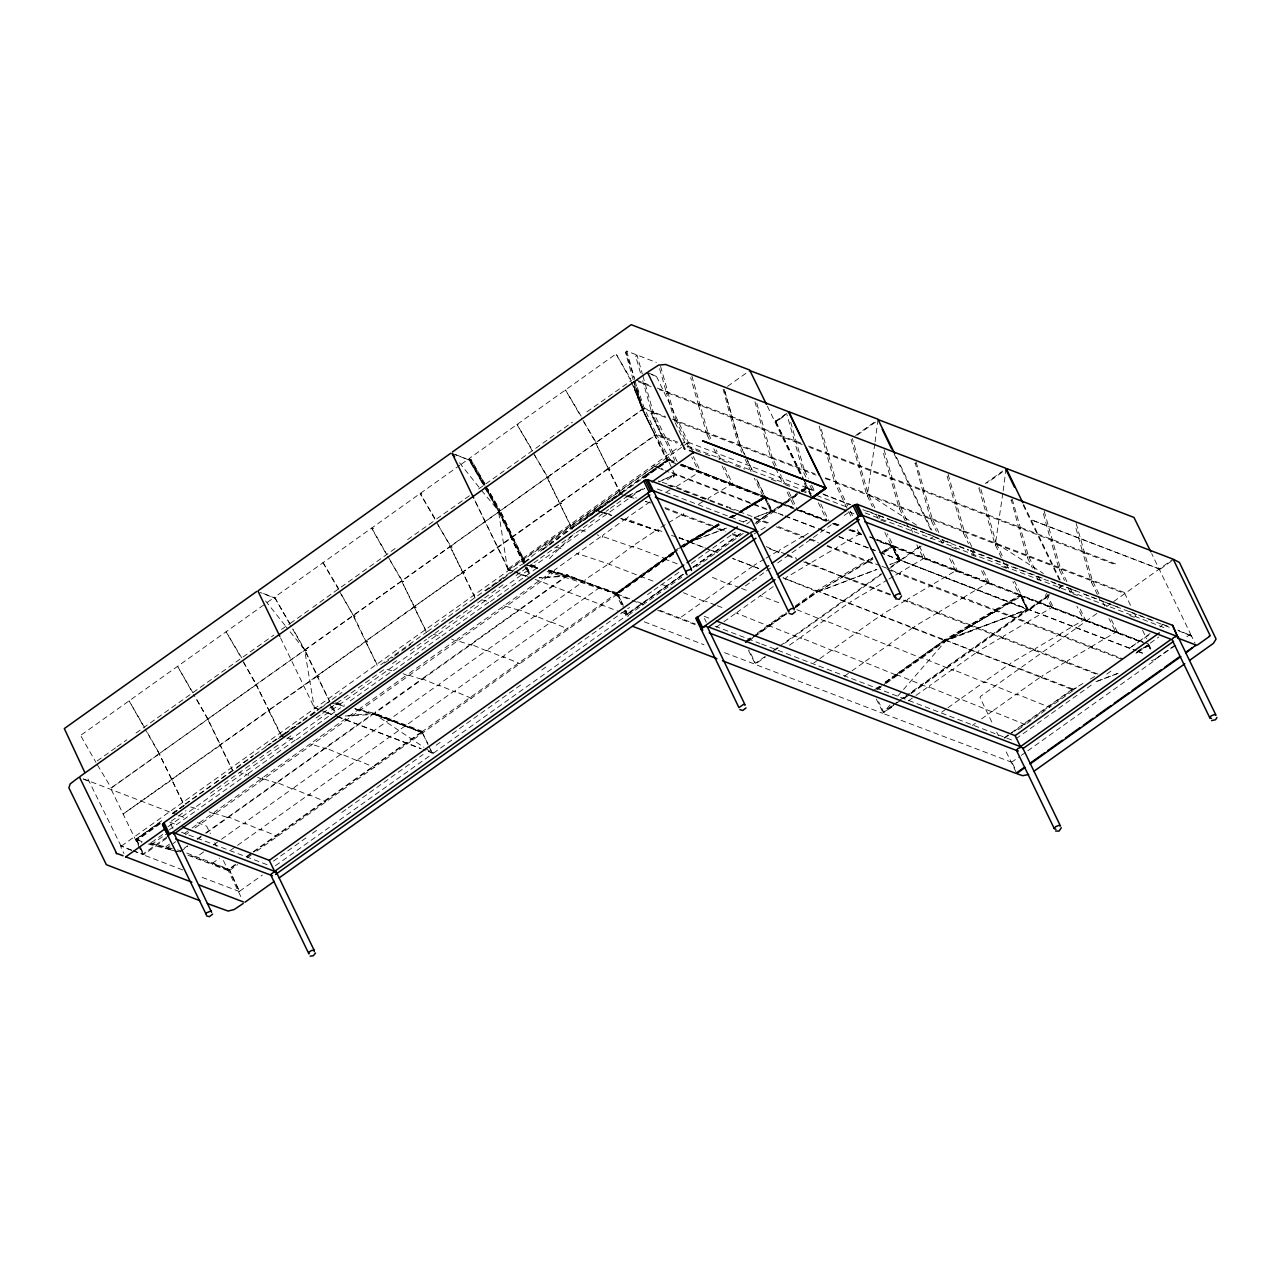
<?xml version="1.0" encoding="UTF-8"?>
<svg xmlns="http://www.w3.org/2000/svg" width="1281" height="1281" viewBox="0 0 1281 1281"><rect width="100%" height="100%" fill="white"/><g stroke="black" fill="none" stroke-linecap="round" stroke-linejoin="round"><path stroke-width="0.75" stroke-dasharray="5 3.75" d="M131.719 850.376C122.143 847.365 117.42 841.217 124.017 853.578M421.977 731.963L374.308 713.389L354.629 708.185M275.463 865.7L431.857 754.301L432.209 752.908L428.799 746.022L432.049 752.764L428.334 751.339M621.285 604.6L615.809 593.439L567.883 575.633M615.953 593.567L615.953 595.201L255.143 852.233M673.438 553.472L617.57 593.263L617.378 594.784L616.769 593.535L617.362 594.8L630.316 599.764M626.057 615.857L624.552 611.357M628.042 615.665L627.914 616.705M771.354 511.727L771.482 510.591M889.51 568.604L899.63 561.014L891.656 545.53M1027.474 610.589C1028.163 610.092 1028.195 612.222 1027.586 609.452L1020.477 594.896L944.657 639.86L885.523 681.972M1155.51 659.715L1155.638 658.578M1178.68 630.876L1191.33 635.808L1177.767 630.076M633.166 379.704L625.576 352.691L626.729 351.074L656.336 362.427M640.436 372.851L635.824 356.614L636.977 355.013L642.341 373.908M665.608 417.446L651.549 412.034L643.879 384.556L645.032 383.371L650.316 385.389M674.639 420.905L666.744 393.747L667.897 392.146L659.283 389.744M744.261 453.938L739.97 445.067L738.272 445.324L706.439 433.09L698.753 406.029L699.906 404.428L698.225 404.684L666.376 392.45L658.69 365.389M938.861 532.528L932.232 518.789L930.534 519.061L898.702 506.828L891.016 479.767L892.168 478.149L890.471 478.421L858.638 466.188L850.952 438.71M906.852 520.246L900.223 506.507L898.525 506.78L866.677 494.546L859.007 467.485L860.159 465.868L858.462 466.14L809.704 447.437M891.016 479.767L891.256 478.934M914.986 463.69L915.226 462.857L922.656 490.751L954.505 502.985L956.202 502.728L955.034 504.33L962.72 531.391L994.568 543.624L996.25 543.352L1043.423 573.504M971.719 546.523L964.241 531.071L962.543 531.343L930.711 519.109L923.025 492.048L924.177 490.447L922.496 490.703L890.647 478.47L882.961 451.408M1034.904 569.372L1028.275 555.65L1026.577 555.906L994.729 543.672L987.059 516.611L988.211 515.01L986.514 515.266L954.665 503.033L946.995 475.555M955.034 504.33L955.274 503.497M1066.913 581.654L1060.284 567.931L1058.586 568.188L1026.738 555.954L1019.068 528.893L1020.22 527.292L1018.523 527.548L986.69 515.314L979.004 488.253L980.157 486.652M987.059 516.611L987.299 515.779M1011.013 500.535L1011.253 499.702L1018.699 527.596L1082.557 552.111L1084.238 551.855L1083.085 553.456L1090.772 580.517L1122.62 592.751L1124.302 592.495L1130.947 606.217M1019.068 528.893L1019.308 528.06M1098.938 593.936L1092.293 580.213L1090.595 580.469L1058.763 568.236L1051.077 541.174L1052.229 539.573L1050.548 539.829L1043.038 512.4M1051.077 541.174L1051.317 540.342M683.077 547.355L689.498 542.792L690.139 540.63L713.853 526.555L724.998 530.782M708.121 500.086L708.681 497.989L732.316 483.786L765.446 497.749L740.194 512.48M795.069 607.931L817.55 591.918L818.175 589.756L841.889 575.697L873.61 587.803L874.779 589.228L875.435 587.066L887.285 580.037M868.662 559.829L868.102 561.927L867.765 560.454L872.665 557.539M906.9 601.446L907.444 599.348L931.271 585.273L962.864 597.41L964.049 598.835M938.909 613.727L939.453 611.629L963.28 597.554L994.873 609.692L996.058 611.117M964.145 598.771L964.689 596.674L988.324 582.679L989.284 583.864M886.308 683.285L945.682 640.98L970.918 626.025L971.462 623.927M1002.927 638.306L1003.487 636.209L1027.314 622.118L1058.907 634.255L1060.092 635.68M1028.179 623.335L1028.723 621.237L1052.342 607.242L1053.318 608.427M1034.952 650.588L1035.496 648.49L1059.323 634.399L1090.916 646.537L1092.101 647.962M1060.188 635.616L1060.732 633.519L1084.463 619.492M1066.961 662.869L1067.505 660.772L1091.332 646.681L1122.604 658.69M1092.197 647.898L1092.741 645.8L1116.488 631.789M625.576 352.691L625.817 351.859L634.047 377.543M136.811 841.041L137.003 840.176M764.773 496.708L682.277 464.603M635.824 356.614L636.065 355.798M643.879 384.973L644.119 384.14M666.744 393.747L666.985 392.915M698.753 406.029L698.994 405.196M754.957 401.754L762.595 429.343L794.444 441.577L796.125 441.305L794.973 442.922L802.659 469.983L815.901 475.075M859.007 467.485L859.247 466.652M923.025 492.048L923.265 491.215M979.004 488.253L979.244 487.421M1083.085 553.456L1083.326 552.623M159.693 823.251L136.779 839.856L142.928 840.977M296.439 739.778L322.78 720.466M393.427 670.684L440.84 636.353M490.399 601.606L537.972 567.243M874.843 443.706L867.237 495.539L872.409 506.78M875.099 441.753L877.901 420.376M1001.294 557.635L995.289 544.665L1002.895 492.833M1003.151 490.879L1005.953 469.503L986.834 483.129M669.146 459.991L673.534 461.897M810.889 495.875L806.694 487.709L688.938 442.521C688.954 443.674 683.766 439.447 680.275 446.044M719.842 524.778L689.498 542.792L688.554 540.998L679.074 537.924M805.845 487.084L806.069 488.013L805.669 487.036M802.563 490.015L805.861 486.908L801.025 490.527M884.386 552.271L893.658 546.683L1021.614 595.329M944.369 639.683L945.602 641.044L1021.117 595.697L1143.02 642.357M642.678 408.111L633.839 381.754L642.678 408.479L665.399 416.453M228.29 870.728L212.79 864.771L212.934 862.898L219.643 858.078M615.953 595.201L617.17 592.495L682.805 545.706M484.634 484.57L469.342 459.174L484.17 485.211L484.891 483.722L471.136 459.543L468.494 459.046L483.578 485.483M481.48 490.399L499.206 511.631L499.926 510.142L488.141 489.422M668.97 459.975L642.165 479.19M718.385 524.906L689.498 542.792M776.174 420.809L775.79 421.929L788.327 412.05M1160.186 569.18L1173.172 559.925M676.224 486.636L700.307 471.504M804.116 536.034L809.688 532.272M136.635 840.848L136.891 839.503M523.929 563.64L511.055 537.652L512.656 536.243L501.271 512.688L498.565 511.888L507.82 570.926L508.109 569.34L474.594 499.878M421.977 731.755L428.126 744.469M616.769 593.744L682.821 546.314M764.357 498.405L764.725 497.06L740.226 511.503M1148.625 644.503L1148.641 645.704L1137.24 652.461M642.886 375.797L653.086 411.729L652.141 413.587L663.942 438.054L676.928 443.114M677.841 442.201L665.528 437.478L664.535 438.903L674.735 460.359M691.868 376.07L707.961 432.786L707.016 434.643L709.674 440.168M867.397 495.187L867.269 496.099M884.114 449.807L900.223 506.507L899.278 508.381L905.267 520.791M916.139 462.089L932.232 518.789L931.287 520.662L936.443 531.343M948.148 474.37L964.241 531.071L963.312 532.944L968.452 543.624M995.449 544.313L995.321 545.226M1012.166 498.933L1028.275 555.65L1027.33 557.507L1032.47 568.188M1044.191 511.215L1060.284 567.931L1059.339 569.789L1064.495 580.469M1076.2 523.497L1092.293 580.213L1091.348 582.07L1097.337 594.48M879.823 541.895L892.681 546.058L882.865 551.871M805.765 487.725L804.404 482.841M862.866 509.71L934.361 536.355M652.269 412.69L652.141 413.587M664.727 438.438L664.583 439.335M707.144 433.731L707.016 434.643M899.406 507.468L899.278 508.381M931.431 519.75L931.287 520.662M963.44 532.031L963.312 532.944M1027.458 556.595L1027.33 557.507M1059.467 568.876L1059.339 569.789M1091.492 581.174L1091.348 582.07M248.13 773.708L248.146 775.678M441.961 635.792L489.47 601.782L481.72 599.764M910.983 692.909L1027.138 610.156L1020.797 595.777M1190.225 635.408L1190.465 633.823L1151.699 553.632M723.141 389.168L730.586 417.062L762.435 429.295L764.116 429.023L762.964 430.64L770.65 457.701L802.482 469.935L804.18 469.663L808.327 478.245M819.183 426.013L826.613 453.906L828.15 453.586L826.982 455.203L834.668 482.264L866.516 494.498L868.198 494.226L917.052 525.45M596.482 509.454L619.86 493.361L625.48 494.882M620.965 492.897L643.943 476.004L647.642 477.221M892.393 546.298L899.39 560.181M644.199 408.159L643.27 410.032L655.119 435.3L663.878 438.022L665.528 437.478L656.625 434.627L644.199 408.159L636.465 384.78M675.135 421.449L675.952 420.488L659.843 363.788M687.593 447.197L688.393 446.236L675.952 420.488L674.254 420.76M719.602 459.479L720.402 458.534L716.255 449.951M724.87 391.233L740.162 445.099L739.217 446.957L741.859 452.497M617.378 594.784L567.387 575.81L374.789 713.197L374.773 714.318L423.867 747.271M235.224 864.547L227.858 869.799L187.65 854.363M422.65 731.419L374.821 713.213L374.805 714.318L422.282 732.54L423.707 732.14M890.023 704.998L883.554 712.444L894.843 704.406M897.789 696.063L945.73 640.948L946.227 638.883M136.346 838.943L164.112 819.087M427.294 631.677L474.53 597.955M549.373 558.58L574.272 533.44M548.044 543.608L571.102 527.308L572.191 528.348L596.273 511.183M572.351 526.475L595.345 510.03L596.129 510.751M641.541 575.137L641.173 577.219L640.5 576.338L616.721 593.279M665.784 557.875L665.415 559.941M769.593 624.279L769.208 626.345L735.822 612.814M1190.593 635.824L1191.33 635.808M677.137 461.496L653.086 411.729L644.215 408.159L643.174 410.144L655.039 435.028M732.108 416.741L730.955 418.359L738.625 445.42L770.473 457.653L772.171 457.381L776.318 465.964M796.19 606.762L817.662 591.822L873.002 559.028M995.209 544.233L996.25 543.352L980.445 487.677M1148.032 644.759L1150.53 649.611M645.224 475.299L668.186 459.239L674.158 461.608M683.702 513.489L683.141 515.586L714.91 527.372L718.273 525.386M996.714 608.955L996.154 611.053L970.918 626.025M524.521 562.055L546.795 544.457L547.884 545.482M540.47 551.31L546.395 546.651M664.999 558.516L641.157 576.61L608.107 563.784L577.395 553.52L554.449 570.045L554.081 572.111L584.777 581.686L585.161 579.62L608.395 564.008L609.484 565.033L609.868 562.967L632.51 546.17L664.999 558.516L674.799 551.983M816.878 590.765L817.678 591.822L876.893 569.421L817.55 591.918L816.333 590.557M542.023 549.773L595.985 510.142L667.993 459.943L674.879 474.53L665.207 481.416M572.415 527.932L668.522 460.199L674.014 462.329M590.061 515.122L596.53 510.398L602.038 512.352M1048.194 596.177L1029.043 610.172L1028.371 609.26M1059.355 588.011L1062.541 585.673L1169.345 627.29M795.101 607.146L817.886 591.069L945.682 640.98L1020.797 596.498L1027.106 609.532L906.083 695.743M945.938 640.212L876.861 689.258M508.493 568.54L678.658 447.197M227.858 869.799L229.075 869.415L239.147 890.775L229.427 869.831L228.867 870.936L228.418 869.495L212.71 863.474M1073.174 689.13L783.059 577.795L817.55 591.918L872.089 558.82M1049.379 595.041L1028.483 609.948L1049.459 594.944M81.456 734.798L265.759 603.511M267.345 602.374L273.702 597.859M289.874 624.135L274.566 597.234L459.735 465.339M461.32 464.202L467.677 459.671M115.53 747.864L96.267 761.587M117.131 746.727L126.755 739.874M136.042 733.052L273.846 635.088M281.516 629.419L289.89 623.655L274.566 597.234M290.243 623.415L311.107 608.555M312.708 607.402L397.911 546.507M407.598 539.605L435.364 520.022L420.552 494.002M436.693 518.885L469.422 495.763M478.726 488.942L572.431 422.138M635.168 381.274L642.582 409.472L596.193 442.537L581.446 418.022M727.56 386.382L749.753 370.561M121.407 846.052L688.457 442.425M172.23 813.307L184.064 805.429M185.04 804.18L212.614 784.532M214.231 783.38L232.197 770.65M236.777 767.319L241.645 763.86M243.262 762.707L252.998 755.774M265.968 746.535L270.835 743.06M272.453 741.907L280.571 736.127L285.983 737.488M282.028 735.086L329.057 701.588M332.147 699.394L341.867 692.461M380.633 664.839L426.173 632.478M477.621 595.761L518.165 566.875M519.782 565.722L523.513 563.608M525.082 562.231L529.918 558.788M542.856 549.565L547.708 546.106M549.325 544.969L559.012 538.052M583.271 520.775L588.123 517.332M589.724 516.179L625.288 490.847M644.631 477.06L667.209 460.984L642.309 409.488L632.013 382.25M159.805 822.498L135.562 839.76L160.525 822.514M172.455 813.787L184.064 805.221L159.164 753.724L145.057 728.953M185.681 804.068L213.158 784.484M214.776 783.348L242.509 763.892M243.87 762.611L253.558 755.71M255.175 754.557L260.027 751.098M261.644 749.945L271.348 743.044M272.965 741.891L283.229 734.878M284.862 733.709L289.746 730.234M291.219 729.097L301.147 722.116M302.78 720.947L319.081 709.338M320.698 708.185L329.537 701.588L304.638 650.091L290.547 625.32M173.303 813.419L184.48 805.445L171.606 779.472L220.524 745.158L208.243 719.746L193.559 694.398M278.281 738.641L281.468 736.367L268.594 710.379L317.512 676.064L305.23 650.668L286.336 627.05M285.247 733.677L290.034 730.266M291.636 729.129L298.025 724.566M485.595 590.941L501.576 579.572M503.177 578.42L512.752 571.598M645.336 477.092L667.625 461.224L654.751 435.236L123.12 814.011L172.038 779.697L159.164 753.724L207.938 719.169L195.096 696.608M281.852 736.239L286.752 732.748M311.171 715.342L316.071 711.868M384.668 662.998L393.059 657.201M394.452 656.032L410.737 644.423M488.91 588.732L505.21 577.139M160.541 823.619L136.298 840.896L141.855 842.338M172.855 828.487L169.797 822.178L186.049 810.601M210.436 793.227L215.32 789.753M216.937 788.6L280.331 743.428M286.832 738.801L291.716 735.326M316.103 717.952L320.971 714.478M322.604 713.325L385.997 668.17M392.498 663.542L397.382 660.067M410.384 650.796L415.252 647.321M416.885 646.168L426.637 639.219M428.254 638.066L433.138 634.591M434.755 633.422L503.033 584.793M516.035 575.521L520.919 572.047M522.536 570.894L532.304 563.944M533.921 562.791L538.805 559.317M540.422 558.164L597.314 517.636M598.948 516.467L608.699 509.518M610.316 508.365L615.2 504.89M616.818 503.737L626.585 496.788M167.955 826.773L643.879 487.741M162.703 834.491L151.35 842.578L151.158 844.771M169.188 829.88L198.507 809.064M201.469 806.886L247.009 774.509L239.259 772.491M248.338 773.5L295.367 739.986M324.397 719.314L329.265 715.839M330.882 714.686L340.618 707.753M350.193 700.931L392.482 670.876L384.732 668.858M151.11 844.755L165.713 834.411M133.224 850.712L142.591 854.315L167.042 836.893M166.578 838.318L143.776 854.555L133.576 851.096M169.46 844.147L166.002 846.677L166.018 848.63L173.415 850.568M184.048 833.739L190.533 829.127M192.166 827.974L213.238 812.955L229.315 817.967L229.651 815.869L276.68 782.371L293.765 789.528L294.15 787.463L341.178 753.965L358.264 761.138L358.648 759.057L405.677 725.558L422.842 732.764M165.97 848.63L175.657 841.713M185.361 834.812L188.643 832.522M195.064 827.894L553.968 572.287M786.854 413.475L776.11 420.776M804.452 481.368L775.806 422.122L785.781 414.852M184.4 848.102L187.634 845.796M197.37 838.863L203.855 834.235M205.472 833.082L228.29 816.862L245.279 824.083L245.648 822.002L292.805 788.472L309.778 795.677L310.146 793.612L357.175 760.097L374.356 767.303M180.333 851.561L187.779 846.325M197.514 839.359L200.813 837.053M206.417 832.986L374.308 713.389L345.053 715.759M203.647 851.929L196.938 856.749L196.778 858.622M213.383 844.996L219.868 840.384M221.485 839.231L244.303 823.01L261.276 830.216L261.66 828.15L308.801 794.604L325.854 801.842M230.996 849.992L235.864 846.517M237.497 845.364L260.315 829.143L277.369 836.397M672.509 552.415L616.802 592.559M674.11 551.278L678.898 547.868M680.499 546.731L688.682 540.918M246.641 856.413L251.524 852.938M253.158 851.769L421.833 731.627L427.982 744.341M683.686 545.114L718.225 524.217M235.816 864.755L229.299 869.399L229.363 870.536M247.217 856.637L252.101 853.146M253.734 851.993L421.529 732.46L373.54 714.045L422.073 732.284M684.406 545.178L718.129 524.618M726.631 528.092L689.402 542.103L683.013 546.651L714.814 527.42L713.309 525.867L682.277 514.37L658.594 528.733L658.034 530.83L625.736 518.677L602.919 535.138L602.55 537.203L597.138 534.769M673.662 553.456L616.785 593.968L567.627 575.089L520.598 608.603L520.278 610.685L504.202 605.689L457.173 639.187L456.981 641.365L451.601 639.107M683.237 546.635L689.738 541.991L708.361 549.197M229.747 870.327L237.674 864.659M247.201 857.886L253.558 853.354M673.438 554.225L617.666 593.952L622.55 604.072M855.612 435.508L876.22 420.825M857.181 435.14L876.316 421.513M273.461 861.104L305.999 837.934M312.5 833.307L317.368 829.832M341.771 812.458L346.655 808.984M348.272 807.815L423.082 754.525M436.084 745.254L440.968 741.779M452.353 733.677L522.28 683.862M541.799 669.963L546.667 666.488M556.434 659.539L629.611 607.402M647.497 594.656L652.381 591.182M653.999 590.029L658.882 586.554M660.516 585.385L681.652 570.333M691.404 563.384L735.31 532.095M746.695 523.993L749.961 521.671M627.306 614.288L683.91 573.952L627.354 614.384L617.042 610.781M693.597 567.067L740.386 533.729M756.527 522.232L771.05 511.888L756.35 522.296M799.424 491.664L771.899 511.103L756.286 478.806M693.694 567.147L742.099 532.656M755.005 523.465L771.146 511.968M796.174 494.562L771.963 511.663L665.239 470.719M239.611 891.24L262.429 874.987M433.41 753.164L625.833 616.113M772.283 511.007L772.955 511.904L800.337 492.432M801.938 491.296L806.774 487.853L805.941 487.565M628.266 615.312L681.78 577.187M696.384 566.794L743.412 533.296M756.382 524.057L800.161 492.865M801.794 491.712L807.222 488.029L815.324 491.023M745.366 585.945L764.805 572.095M766.422 570.942L771.29 567.483M777.775 562.871L831.225 524.778M844.195 515.538L849.047 512.08M716.271 627.178L722.372 622.822M723.893 621.733L736.111 613.039L737.199 614.063L737.584 611.998L760.482 595.713L780.978 603.559M773.212 586.602L761.827 594.72L761.442 596.786L760.065 595.537M746.295 640.804L751.082 637.394M757.439 632.926L786.198 612.382M795.469 605.849L816.734 590.733M745.622 642.389L752.011 637.842M753.612 636.705L785.525 613.967M745.574 642.646L786.95 613.007M795.053 607.402L817.678 591.214M748.841 640.852L753.548 637.506M755.117 636.385L786.998 613.679M985.249 483.497L1002.687 471.072M765.173 656.416L755.502 663.318L748.969 649.835M773.244 650.668L778.079 647.225M779.697 646.072L881.344 573.664M891.032 566.762L899.102 561.014L892.537 547.451L893.978 547.051L900.527 560.63L887.285 533.713M900.127 560.277L919.422 546.523M930.679 538.5L933.897 536.211M724.534 652.637L755.021 664.215L765.269 657.105M774.957 650.204L778.191 647.914M784.645 643.318L881.44 574.352M921.215 546.01L900.207 560.838M789.448 645.208L800.257 637.554L833.242 650.908L833.611 648.843L856.509 632.558L889.494 645.912L889.879 643.847L912.905 627.61M813.835 662.934L818.415 659.667M819.936 658.578L832.266 649.835L865.251 663.19L865.62 661.124L888.534 644.839L921.519 658.194L921.888 656.128L944.93 639.892M844.323 676.304L850.424 671.949M851.945 670.86L864.275 662.117L897.26 675.471L897.645 673.406L920.543 657.137L953.528 670.491L953.897 668.41L976.939 652.173M872.745 691.083L879.134 686.536M876.332 688.586L879.39 686.408M885.123 682.357L896.22 674.447M876.524 689.018L879.727 686.728M886.116 682.181L945.314 640.004L1020.733 595.185M876.909 689.979L884.739 684.406M891.576 706.087L883.506 711.836L878.606 701.716M893.177 704.934L898.029 701.492M899.63 700.339L904.482 696.88M896.46 703.253L901.296 699.794M902.913 698.657L909.366 694.062M1049.155 594.448L1028.179 609.404L1014.504 581.126M1058.763 587.627L1061.949 585.337M748.52 650.54L755.534 664.535L882.449 713.213L893.321 706.231M904.626 698.193L909.462 694.734M911.079 693.597L1027.25 610.829M908.341 700.867L914.442 696.512M915.979 695.423L928.309 686.68L961.294 700.034L961.663 697.969L984.561 681.7L1017.546 695.055L1017.931 692.973L1040.957 676.736M941.887 712.06L946.467 708.793M947.988 707.704L960.318 698.962L993.303 712.316L993.672 710.25L1016.57 693.982L1049.555 707.336L1073.654 690.171L945.73 640.34L1027.106 609.532L945.73 640.948L944.721 639.908M1096.84 613.519L980.397 696.48L980.061 697.665L992.359 723.141M1106.544 606.618L1172.852 559.365M972.359 725.43L975.417 723.253M981.534 718.897L992.327 711.243L1025.312 724.598L1015.913 731.307M1150.066 633.551L1129.282 648.346L1150.562 633.871M1003.984 737.936L1072.838 688.89M1160.218 627.001L1162.86 624.439M1004.576 738.144L1012.566 732.444M1014.168 731.307L1073.366 689.146L1083.566 683.093M1026.93 723.445L1047.938 708.489M1015.961 738.785L1093.846 683.301M1106.816 674.062L1111.684 670.587M1136.023 653.262L1158.729 637.073M1156.231 658.53L1175.606 644.727M1186.798 636.753L1190.001 634.463L1186.911 637.442M1011.301 762.451L1019.756 756.511M1021.373 755.358L1026.209 751.915M1027.826 750.762L1155.302 659.971M1175.718 645.416L1156.423 658.386M682.917 574.288L627.434 613.583L625.736 610.156M692.717 567.355L741.667 532.688M586.858 411.89L631.613 380.425M549.501 544.345L572.191 528.348M612.75 499.702L596.402 511.087L602.887 506.7M614.384 498.549L620.917 494.002M650.011 501.816L627.194 517.716L626.633 519.814L625 518.405M746.919 641.028L751.835 637.602M753.484 636.449L786.342 613.615M668.314 460.952L669.883 460.471M698.769 504.106L703.797 500.983M666.76 491.824L670.139 489.806M1021.309 596.145L1020.589 596.578L1022.03 596.177L1141.467 642.005M718.753 523.657L715.134 525.851L714.814 527.756L725.494 531.855M728.921 517.636L732.316 515.619M730.026 517.556L733.421 515.538M740.514 511.792L765.157 497.428L793.596 508.301M718.705 524.826L689.466 542.055M735.646 514.802L764.325 497.669M731.579 517.828L738.833 513.537M765.205 497.893L740.066 512.8L740.61 510.703L764.341 496.676L793.772 507.965M754.157 533.921L759.233 530.91M760.93 529.918L767.703 525.899M764.325 559.157L754.157 565.193L753.612 567.291L752.299 565.994M766.006 558.164L777.871 551.118L785.349 553.936M882.161 551.823L892.393 545.802M868.15 560.598L873.05 557.683M882.305 552.768L893.241 546.571M888.982 579.044L894.074 576.034M895.755 575.025L899.262 572.991L930.855 585.129L932.04 586.554L932.68 584.392L956.299 570.397L957.275 571.582M1090.371 679.058L1097.177 675.023M1137.976 650.828L1144.782 646.793M1073.382 689.658L1076.793 687.641M1136.343 652.333L1148.256 645.272M731.707 517.476L735.054 515.506M239.547 891.56L199.388 876.348M730.17 517.252L733.581 515.266M740.402 511.279L764.277 496.932L771.034 511.295L754.349 517.604L771.034 511.295L764.741 498.261L765.926 497.925M679.154 537.556L689.194 541.703L718.257 524.73M740.45 511.776L764.357 497.829L681.332 465.179M422.89 731.435L422.122 731.659L615.504 594.048L568.011 575.681M884.867 532.528L891.528 546.314L893.562 546.202M626.649 497.012L644.503 488.685M658.802 482.024L674.991 474.434L658.834 481.752M595.985 510.142L603.175 506.892M628.314 495.539L644.471 488.237M655.36 435.316L656.625 434.627L670.347 460.423L669.082 461.128M581.158 416.117L565.481 389.952L580.789 416.373M532.304 450.912L516.98 424.491L532.656 450.672M420.905 493.745L421.833 493.922L420.04 493.601L435.716 519.766M338.728 588.86L323.052 562.695L324.846 563.016L323.917 562.823M241.757 657.954L226.08 631.789L241.388 658.21M687.16 446.733L688.393 446.236L811.289 493.361M720.402 458.534L718.753 459.078M783.396 483.626L784.613 483.129L780.465 474.546M764.869 496.564L762.627 496.964L731.339 484.955L722.116 465.916M893.097 545.722L891.448 546.282L1145.118 643.686M983.328 570.557L989.14 582.567L986.898 582.983M743.284 521.799L746.983 520.39L743.236 521.815M679.202 537.844L689.578 542.135L726.551 528.14M899.102 561.014L889.847 564.521L899.102 561.014L892.088 546.523M1095.976 681.684L1118.185 673.278M1097.737 681.044L1118.121 673.326M1151.491 660.676L1155.19 659.283M420.953 732.236L421.929 732.172M1189.873 635.168L1191.346 635.6L1195.045 643.27M876.284 699.042L883.586 713.661L1011.702 762.259M373.54 714.045L374.853 714.35L345.23 715.999M945.314 640.004L1027.138 610.156M688.57 541.639L720.29 553.712M664.327 558.916L679.378 564.585M640.084 576.194L655.135 581.862M752.844 566.202L729.818 582.439L729.433 584.504L709.546 576.162M768.12 625.32L801.233 638.627L801.602 636.561L824.5 620.276L857.485 633.631L857.854 631.565L880.896 615.328M896.172 674.447L929.285 687.753L929.654 685.687L952.552 669.419L985.537 682.773L985.906 680.691L1008.948 664.455M644.215 408.159L642.886 408.575M764.421 497.204L765.51 497.076M731.915 416.709L730.234 416.965L698.385 404.732L690.699 377.671M552.816 571.118L505.659 604.632L505.467 606.826L503.641 605.481M359.929 710.443L358.728 709.322L311.683 742.82L311.491 744.998M675.215 486.78L658.418 480.919M677.169 487.453L738.593 510.975M803.219 536.147L779.392 550.222L778.848 552.319L768.072 548.284M860.384 533.52L836.653 547.547L836.093 549.645L827.142 545.322M616.593 592.639L549.037 571.054M995.193 609.852L1026.898 621.974L1028.083 623.399M912.36 627.402L913.673 628.699L914.218 626.601L938.044 612.51L1001.326 636.801L1002.831 638.354M314.101 707.384L315.59 707.881L314.518 707.849M621.205 494.242L595.553 442.794L608.427 468.782L559.509 503.097L572.383 529.069M281.804 736.063L256.152 684.63L242.045 659.859M433.586 753.052L423.098 749.577M568.38 575.745L539.125 577.779L568.828 576.162L548.364 570.83M508.429 569.645L513.201 571.102M88.341 781.042L79.774 777.743M267.105 864.691L181.438 832.218M372.419 528.284L373.347 528.461L371.554 528.156L386.59 554.577M508.877 569.821L474.434 499.686M692.957 451.873L656.496 376.47L647.738 372.531M121.119 846.245L86.532 776.062M511.007 537.636L513.713 538.436L525.098 561.991M599.892 587.371L552.607 620.885L552.239 622.95L535.266 615.745L488.109 649.291L487.741 651.356L470.768 644.151L423.611 677.681L423.29 679.779L407.214 674.767L360.185 708.281L359.993 710.459M858.846 533.841L861.088 533.44L852.201 530.03M954.889 570.702L957.131 570.285L950.486 556.562M1018.907 595.265L1021.149 594.864L1019.5 595.409L1012.919 581.654M530.222 565.225L537.956 567.387M548.588 570.013L553.904 572.271M529.966 565.225L537.636 567.227M549.117 570.221L568.284 575.201M526.219 564.761L537.796 567.787M549.229 570.75L568.46 575.777M530.062 566.042L537.251 567.931M433.234 634.319L440.296 636.161M403.115 673.646L408.431 675.904L408.671 673.726L455.7 640.228L471.792 645.24L472.113 643.142L519.141 609.644L536.227 616.818L536.611 614.736L583.64 581.238L584.728 582.263M335.542 702.789L344.573 705.142M335.99 703.397L343.308 705.239M336.07 703.942L343.74 705.943M355.237 708.937L374.773 714.318L355.686 709.354M332.484 703.301L344.189 706.359M287.761 737.952L294.806 739.794M257.641 777.279L262.957 779.537L263.197 777.359L310.226 743.861L326.303 748.873L326.623 746.775L373.668 713.277L390.753 720.45L391.137 718.369L438.166 684.871L455.251 692.044L455.636 689.963L502.664 656.464L519.83 663.67M190.773 807.03L198.507 809.192M209.139 811.834L214.455 814.076M150.566 842.978L175.513 849.479M177.338 849.943L181.262 850.968M142.031 841.585L136.314 839.567L138.476 844.803M149.685 843.571L170.757 849.063M148.308 844.035L177.05 851.529M175.273 851.048L180.685 851.961M529.758 565.626L537.235 567.627M548.46 570.621L554.081 572.111M627.322 495.395L636.513 497.941M511.776 537.572L499.51 512.208L512.336 537.059M524.217 563.32L511.952 537.956L524.778 562.807M622.71 495.09L634.031 498.261M649.115 502.488L645.336 501.431L650.892 503.065M626.393 496.195L633.935 498.309M595.457 509.998L602.855 512.096M604.696 512.624L612.078 514.722M580.469 529.95L587.883 532.095M567.003 574.817L568.764 576.146M373.027 712.989L374.805 714.318L375.125 712.236L422.154 678.738L439.255 685.895L439.623 683.83L486.652 650.332L503.753 657.505L504.122 655.424L551.15 621.925L568.332 629.131M556.21 547.179L563.64 549.373M530.366 565.049L537.828 567.451M526.571 564.953L537.78 568.556M547.115 571.55L616.209 593.76L617.65 593.359L617.218 592.43M576.642 553.232L578.355 554.593L578.74 552.511L601.574 536.131L633.487 547.243L633.855 545.178L657.025 529.742L662.741 531.695M600.293 511.631L611.565 515.378L603.911 512.976M620.965 518.501L662.293 532.223M620.821 518.581L662.165 532.32M671.564 535.426L677.201 537.299M672.509 486.7L666.985 484.81L672.413 486.764M675.728 463.626L668.842 461.112L655.824 435.588L655.696 436.485M676.192 487.965L690.379 493.361L683.189 490.719M692.156 494.034L706.343 499.414M700.931 497.46L708.025 500.15L707.16 498.982M508.109 569.34L511.936 570.99M651.276 374.388L656.496 376.47M657.345 388.095L801.474 443.354M808.583 446.092L1116.263 564.136L1114.566 564.393L1082.717 552.159L1075.047 525.098M636.417 380.057L645.032 383.371L643.51 383.676L642.486 380.073M638.354 381.722L652.365 387.102M802.258 444.571L794.604 441.625L786.934 414.564M672.429 419.143L814.844 473.762M825.524 477.861L1124.302 592.495M676.496 421.625L706.263 433.042L707.961 432.786L712.108 441.369M825.204 478.646L836.189 481.944L847.814 505.979M822.802 493.89L850.824 504.634M867.637 511.087L876.973 514.674M878.846 515.394L890.055 519.686M891.928 520.406L910.599 527.58M912.472 528.3L923.681 532.592M925.555 533.312L944.241 540.486M946.099 541.19L951.703 543.352M959.181 546.218L968.516 549.805M970.39 550.51L977.867 553.376M979.725 554.097L1002.158 562.695M1004.016 563.416L1011.494 566.282M1013.367 567.003L1035.785 575.601M1037.642 576.322L1043.246 578.468M1050.724 581.334L1056.329 583.495M1058.202 584.2L1069.411 588.507M1071.284 589.228L1076.889 591.374M1084.35 594.24L1089.955 596.386M1091.828 597.106L1103.037 601.413M1104.911 602.118L1119.85 607.867M1129.202 611.437L1136.663 614.304M1138.537 615.024L1153.476 620.757M1162.828 624.343L1168.432 626.489M806.87 488.221L814.348 491.087M823.667 494.674L849.799 504.698M934.922 537.347L968.516 550.238M970.374 550.958L1056.233 583.896M1058.09 584.616L1061.821 586.041M865.123 512.912L1165.806 628.282M816.621 495.411L846.869 507.02M880.655 519.974L885.988 522.024M951.799 547.275L957.131 549.325M971.35 554.785L976.682 556.819M1001.582 566.378L1008.707 569.1L1006.209 563.96M1072.725 593.679L1078.058 595.713M1129.634 615.504L1134.982 617.554M688.73 447.629L694.238 449.743M696.079 450.464L703.445 453.282M705.287 453.986L710.811 456.1M722.58 460.616L728.104 462.745M735.454 465.563L744.661 469.086M771.338 479.302L778.688 482.12M784.949 484.522L790.473 486.636M801.506 490.879L807.03 492.993M849.895 512.016L853.883 513.809M681.172 464.17L765.446 497.749M681.492 464.571L793.499 507.516M800.625 510.254L827.302 520.486M834.411 523.208L841.521 525.947M869.975 536.851L875.307 538.901M877.101 539.589L989.14 582.567M800.033 510.366L827.094 520.71M833.883 523.353L841.249 526.187M850.44 529.71L860.688 533.601M869.575 537.059L875.628 539.317M876.941 539.877L1147.744 643.783M733.18 485.003L699.57 471.232M795.469 509.005L825.332 520.47M832.794 523.337L840.256 526.203M849.591 529.774L860.784 534.065M873.85 539.077L893.001 546.795M680.163 465.323L698.593 472.401L700.835 472L693.373 456.548M794.828 509.278L763.54 497.284L754.317 478.245M797.214 510.174L826.837 521.559M832.778 523.817L840.448 526.795M848.791 529.966L861.232 534.737L860.672 533.777M653.182 465.339L662.485 468.91M671.772 472.465L783.412 515.282M785.269 515.987L816.814 528.092M818.671 528.797L829.8 533.072M839.087 536.643L868.774 548.028M870.632 548.732L878.061 551.583M879.919 552.303L1136.007 650.556M1137.864 651.276L1145.294 654.111M772.075 511.151L783.219 515.41M785.077 516.131L816.621 528.236M818.479 528.941L829.608 533.216M838.895 536.771L868.582 548.172M870.44 548.876L877.853 551.727M879.711 552.447L1135.815 650.7M1137.672 651.405L1145.102 654.255M663.398 470.015L654.207 466.476L508.541 569.757L512.704 571.278M1028.243 609.964L900.335 560.133M739.201 511.583L770.473 523.577M778.576 526.683L802.803 536.002L803.988 537.412L775.533 526.507M810.585 538.965L817.935 541.799M880.127 565.658L867.141 560.726L843.426 574.785L842.866 576.882L809.992 563.384L786.166 577.475L785.621 579.572L784.645 578.5M881.968 566.362L889.318 569.18M891.16 569.885L900.031 574.272L900.671 572.111L924.29 558.116L925.266 559.301L924.306 558.196M754.189 518.309L770.297 524.393M809.32 539.461L818.319 542.824M827.11 546.282L875.227 564.649M887.573 569.485L1122.428 659.507M657.345 488.99L743.925 522.216M732.348 533.601L739.713 536.419M766.198 546.587L778.752 552.383M787.175 554.641L796.382 558.164M805.573 561.686L810.761 564.665L811.401 562.503L835.244 548.428L866.837 560.566L868.006 561.991M890.583 594.304L873.914 587.979L850.2 602.038L849.639 604.136L848.679 603.063L825.845 619.283L825.476 621.349L796.334 609.452M732.508 534.641L737.936 536.627M787.639 555.794L796.622 559.14M803.651 561.927L890.887 595.313M903.233 600.149L1098.97 675.151M710.234 549.917L717.696 552.784M455.636 454.611L469.086 460.023M452.241 453.554L469.038 460.007L469.358 458.422L615.937 354.004L630.652 378.808M739.713 587.723L728.457 583.431L705.559 599.716L705.191 601.782L683.446 592.719M741.555 588.443L747.111 590.573M662.533 584.696L671.788 588.251M715.455 605L704.214 600.709L681.204 617.058L680.819 619.139M717.312 605.721L724.71 608.555M708.841 618.099L703.237 615.953L706.295 622.262M715.054 626.185L759.825 643.366M761.699 644.071L1011.654 739.97A3.379 1.441 -25.8 0 0 1014.44 739.617M616.93 593.872L629.996 598.884M637.458 601.75L643.062 603.895M659.859 610.348L695.311 623.943M632.173 600.469L643.27 604.728M657.713 610.268L696.832 625.272M515.042 571.806L526.123 576.05M535.17 579.38L615.168 610.076M518.933 573.664L530.366 577.875M514.562 571.983L525.642 576.242M644.295 621.845L704.006 644.759M263.534 593.503L275.111 598.195L259.963 592.382M280.507 637.874L314.277 707.576L318.777 709.482M320.634 710.186L331.715 714.446M337.335 716.431L420.905 748.488M318.312 709.37L314.998 707.961M325.694 712.204L331.235 714.334M337.592 716.784L421.241 748.873M83.137 778.784L177.13 814.844M178.988 815.565L186.353 818.383M197.418 822.626L206.625 826.165L210.42 833.707M169.797 822.178L175.321 824.291M186.77 853.082L228.723 869.191M187.955 855.244L212.79 864.771M131.447 850.024L120.302 845.748M182.655 869.927L143.616 854.955L139.245 846.405M709.818 500.839L727.72 507.66M729.401 508.413L736.623 511.103M669.467 459.623L674.959 461.752M680.547 464.363L765.205 497.62M664.919 507.58L681.86 514.225L683.045 515.651L665.191 508.653M1115.735 631.501L1117.336 632.99M1083.726 619.219L1085.327 620.709M859.631 533.232L861.232 534.737M905.299 599.956L906.804 601.51M668.298 459.222L644.951 475.875L644.903 477.205L644.183 476.052M619.972 493.345L620.741 494.61M1040.412 676.528L1041.725 677.825L1042.27 675.728L1066.096 661.653L1097.913 674.078M1008.403 664.247L1009.7 665.544L1010.261 663.446L1034.087 649.371L1065.68 661.492L1066.865 662.918M976.394 651.965L977.691 653.262L978.252 651.164L1002.078 637.089L1033.671 649.211L1034.856 650.636M880.351 615.12L881.664 616.417L882.209 614.32L906.035 600.229L937.628 612.366L938.813 613.791M615.44 593.327L616.818 594.576M599.348 587.162L600.741 588.411M425.5 748.376L432.049 752.764M1190.369 635.28L1191.186 636.065M1072.709 688.986L1073.782 690.091M323.052 562.695L338.376 589.116M192.887 692.733L177.579 666.328L192.614 692.749M144.401 727.304L129.093 700.867L144.129 727.304M1148.08 643.911L1151.091 650.796M1148.513 644.023L1150.995 648.955M627.001 614.896L622.918 606.265M471.344 698.209L454.163 691.019L407.134 724.518L406.766 726.583L389.776 719.378L342.635 752.924L342.267 754.989L325.278 747.784L278.137 781.33L277.817 783.412L261.868 778.384L214.712 811.914L214.519 814.092M329.97 701.812L317.096 675.84L366.014 641.525L353.716 616.113L339.033 590.765M232.982 770.906L220.108 744.918L269.026 710.619L256.152 684.63L304.926 650.091L293.077 629.259M1021.053 595.937L1027.442 609.308M969.861 624.952L970.822 626.073M689.002 442.874L688.618 442.938M459.511 462.761L480.263 488.862M265.599 600.949L285.119 625.512M987.555 583.159L980.061 567.659M955.61 570.974L948.885 557.091M859.583 534.129L856.172 527.131M630.62 380.153L616.449 354.389M583.095 420.424L595.825 442.794L547.692 477.092L532.96 452.577M533.504 453.042L547.339 477.349L499.206 511.631L487.356 490.799M470.687 459.447L484.762 484.186M485.723 485.867L499.798 510.607M486.268 487.453L499.67 510.991M469.695 459.239L484.362 485.035M485.707 487.372L499.414 511.455M469.038 459.447L483.85 485.483M486.059 489.342L498.885 511.904L450.752 546.202L436.02 521.687M484.458 487.116L499.19 512.48L511.487 537.892L462.569 572.207L475.443 598.179M436.565 522.152L450.4 546.459L402.266 580.741L387.535 556.226M372.05 528.541L386.862 554.577M389.072 558.436L401.914 580.998L353.14 615.537L377.206 665.319M341.563 594.72L353.412 615.537L304.638 650.091L314.277 707.576M243.582 662.069L256.424 684.63L207.65 719.169L232.55 770.666M147.587 732.892L159.436 753.724L111.303 788.007L96.892 764.052M81.135 736.383L95.899 762.323M617.218 593.039L624.888 608.443M1134.261 613.087L1135.927 616.513M1142.556 630.252L1146.703 638.835M1103.085 602.518L1104.734 605.961M1111.38 619.684L1117.192 631.709L1115.927 632.398L1108.946 618.515M1098.169 596.209L1101.5 603.095M1070.243 588.523L1071.893 591.95M1080.203 609.115L1085.167 619.428L1083.902 620.116L1076.937 606.233M1068.658 589.084L1070.324 592.527M1023.647 504.506L1061.549 582.919M1023.183 505.146L1059.371 579.989M1038.218 576.242L1040.716 581.398M1046.529 593.407L1053.158 607.146L1051.893 607.835L1044.928 593.936M1036.633 576.802L1038.299 580.245M996.25 543.352L1002.895 557.091M1002.126 559.365L1006.29 567.963M972.535 548.236L975.866 555.105M971.783 550.526L974.281 555.682M942.192 539.397L943.841 542.824M940.606 539.958L942.272 543.4M896.46 457.157L931.783 530.222M894.266 454.243L931.319 530.862M910.999 528.829L912.664 532.255M919.31 545.994L925.106 558.004L923.457 558.564L916.876 544.809M906.099 522.504L909.414 529.405M1012.502 763.38L1015.465 769.513M996.698 732.124L998.427 735.71M1006.242 751.867L1016.666 773.42M874.843 507.965L868.198 494.226L852.393 438.55M878.158 514.834L879.823 518.261M876.572 515.394L878.238 518.837M850.296 511.135L853.626 518.004M847.061 508.285L835.26 483.818L836.189 481.944L820.641 427.133M848.679 511.647L852.009 518.533M811.642 485.115L814.972 491.984M820.769 503.993L829.079 521.159M805.893 477.06L803.235 471.536L804.18 469.663L790.233 420.52M810.056 485.659L813.387 492.545M818.335 502.809L826.661 520.022M776.046 421.785L802.947 477.445M803.811 479.238L810.761 493.601M805.317 483.161L812.266 497.524M767.367 406.205L800.961 475.699M788.76 491.712L797.054 508.877M774.717 466.492L771.226 459.255L772.171 457.381L756.607 402.554M775.549 468.222L783.043 483.722M787.158 492.24L794.652 507.74M740.162 445.099L745.142 455.395M745.958 457.125L752.604 470.848M756.751 479.43L772.475 511.503M747.704 461.048L751.995 469.919M745.19 459.383L751.018 471.44M724.55 467.117L732.86 484.282L730.618 484.682L699.33 472.673L691.772 457.077M713.837 448.782L718 457.381M675.167 422.714L685.976 445.099M620.869 494.53L607.995 468.542L655.183 435.476L642.309 409.488L110.662 788.263L142.591 854.315M625.817 610.813L627.45 614.191M617.138 593.952L622.262 604.904M571.95 528.845L547.051 477.349L559.925 503.321L512.016 537.46L499.862 512.32M500.855 512.592L512.496 536.691M513.297 538.34L524.954 562.439M527.131 567.899L529.694 573.199M512.304 538.068L523.593 561.414M526.555 568.556L530.958 577.443M498.565 511.888L523.513 563.4M524.233 565.001L528.14 573.087M475.011 597.955L450.127 546.459L463.001 572.431L414.067 606.746L426.957 632.718M426.525 632.494L401.626 580.998L414.5 606.97L365.581 641.285L378.455 667.273M332.42 706.247L336.327 714.654M331.875 706.439L336.567 716.127M330.066 704.918L333.492 711.996M214.76 842.642L216.489 846.229M223.406 860.544L241.933 898.894M136.603 839.327L139.469 845.268M140.302 846.949L143.584 853.738M526.603 566.81L529.806 573.424M526.315 568.043L528.765 573.135M317.672 676.416L317.832 676.784M305.23 650.668L305.358 650.924M269.186 710.955L269.314 711.227M256.728 685.207L256.889 685.575M220.684 745.494L220.844 745.862M208.243 719.746L208.387 720.018M172.198 780.049L172.359 780.417M159.741 754.301L159.917 754.669M631.373 381.978L642.582 409.472L633.951 386.366M633.839 386.189L642.598 409.488M262.957 779.537L262.301 777.407M633.615 381.37L642.694 408.479M1049.555 707.336L1048.979 705.174M724.165 389.376L739.97 445.067M626.729 351.074L634.687 379.384M676.544 474.594C676.336 476.596 674.366 474.322 676.544 474.594M674.11 475.475L673.678 477.012L674.11 475.475M651.276 413.555L662.581 437.349L650.876 413.571L653.086 411.729L651.276 413.555M775.645 420.841L775.325 421.993L775.645 420.841M1062.237 585.865L1059.019 588.155L1062.253 585.833M566.682 390.145L566.682 390.145M518.181 424.684L518.293 424.716M275.767 597.426L275.879 597.458M597.442 443.402L596.498 443.114L597.442 443.402M609.884 469.15L608.939 468.862L609.884 469.15M548.941 477.941L547.996 477.669L548.941 477.941M561.398 503.689L560.454 503.417L561.398 503.689M452.017 547.051L451.056 546.779L452.017 547.051M464.459 572.799L463.514 572.527L464.459 572.799M403.515 581.59L402.57 581.318L403.515 581.59M415.957 607.338L415.012 607.066L415.957 607.338M355.029 616.145L354.084 615.857L355.029 616.145M367.471 641.893L366.526 641.605L367.471 641.893M306.527 650.684L305.583 650.412L306.527 650.684M318.985 676.432L318.024 676.16L318.985 676.432M1159.353 568.972L1031.317 519.846L1159.353 568.972M758.8 568.492L732.668 558.468L758.752 568.524"/><path stroke-width="1.5" d="M315.526 953L313.269 955.786L310.162 956.138M1185.71 653.118L1195.733 645.208M1216.95 717.456L1215.605 719.714L1211.586 720.595M788.568 412.05L825.717 487.629M692.957 453.41C693.229 450.32 692.813 455.315 693.437 452.065M812.41 497.556L825.733 488.077L702.532 440.808L825.733 487.933L812.346 497.861L689.434 450.464M648.042 371.906L658.626 365.085L665.64 364.477L788.728 411.777M647.834 373.075L684.855 449.327L684.278 448.478M168.419 836.205L162.575 824.596L163.968 822.658L645.24 480.071L648.01 479.718L750.842 519.173A3.379 1.441 -25.8 0 1 751.018 520.662M167.907 835.628L650.572 491.103L653.358 490.751L756.174 530.206L756.35 531.695L756.174 530.206L750.794 532.4L750.97 533.905L788.76 612.062L788.584 610.573L791.178 608.715L793.964 608.363L794.14 609.868M701.748 630.06L702.629 627.546L705.655 626.249L707.368 626.905L745.158 705.078L743.444 704.422L738.945 707.624L695.903 618.451L768.68 565.658M788.488 412.018L788.375 412.386M1178.12 637.858L1172.595 625.32L857.357 504.378L853.034 505.563L771.915 563.352M1195.733 645.72L1195.621 645.256M258.121 590.765L450.704 453.266M212.63 914.09L209.395 916.684L206.433 915.867M795.373 611.742L792.138 614.32L789.192 613.519M746.07 707.881L742.836 710.459L739.874 709.642M772.395 577.859L702.629 627.546L701.155 629.451L702.869 630.108M894.458 596.834L856.669 518.661L858.062 516.739L861.168 515.458L862.898 516.115L900.671 594.288L898.958 593.631L895.851 594.896L894.458 596.834L896.172 597.49M1054.263 828.599L1016.473 750.426L1017.867 748.504L1020.973 747.223L1022.686 747.88L1060.476 826.053L1058.763 825.396L1055.656 826.661L1054.263 828.599L1055.976 829.255M1209.776 717.808L1211.169 715.871L1214.276 714.606L1215.989 715.262L1178.216 637.105L1176.502 636.433L1173.396 637.714L1172.003 639.651L1209.776 717.808L1211.49 718.465M825.733 488.061L825.556 488.718M811.289 498.805L759.217 535.906M452.385 452.017L631.181 324.685L749.625 370.001L766.502 404.428M78.733 777.391L70.215 783.876L68.87 787.831L106.355 864.691L199.884 900.687M256.744 591.454L64.322 728.569L84.818 772.491M79.854 776.622L647.065 372.563M125.57 856.957L166.322 827.926M652.029 481.928L692.781 452.898M649.787 495.074L175.129 833.21L274.598 871.368L749.257 533.248L655.312 497.204M182.687 827.126L269.266 860.336L683.782 565.049M687.032 562.743L737.424 526.843M685.911 571.182L691.292 568.972L691.484 570.477M275.543 874.459L752.043 535.026M812.49 497.204L825.733 487.805M243.23 903.473L234.199 909.51L228.13 911.063L207.33 903.537M244.959 902.24L274.246 881.376M279.13 877.901L755.95 538.228M777.247 574.384L858.382 516.595L862.689 515.41L1178.44 636.929M775.005 579.669L708.569 626.985L1020.461 746.647L1171.138 639.315L864.851 521.799M778.24 577.363L859.247 519.654M716.319 620.965L1015.128 735.614L1159.321 632.894M1022.911 748.664L1173.572 641.333M1016.954 772.587L1023.439 767.96M1029.924 763.332L1044.527 752.94M1047.762 750.634L1062.365 740.242M1065.6 737.92L1080.203 727.528M1083.438 725.222L1093.173 718.289M1096.408 715.983L1111.011 705.575M1114.246 703.269L1128.849 692.877M1132.1 690.555L1161.275 669.771M1164.525 667.449L1179.128 657.057M1185.614 652.445L1192.099 647.818M1017.05 773.276L1025.152 767.495M1030.02 764.02L1180.842 656.593M1197.335 645.08L1209.472 636.433M1033.879 771.306L1184.797 663.798M1189.665 660.323L1213.395 643.366L1216.085 639.043L1179.433 562.487L1173.572 559.349M692.589 452.994L693.838 452.641M749.753 370.561L877.853 419.159L894.73 453.602M1028.659 774.461L1022.734 775.694L1017.002 773.788M878.061 419.56L1005.905 468.302M691.292 568.972L653.502 490.815L650.716 491.167L648.122 493.025L648.314 494.514L686.088 572.671M211.621 912.296L173.656 832.65L170.869 833.002L168.259 834.844L168.452 836.349M314.101 950.198L276.312 872.041L273.526 872.393L270.931 874.234L271.124 875.74L308.913 953.897L308.721 952.407L311.315 950.55L314.101 950.198L314.293 951.687M211.429 910.807L206.049 913.017L206.241 914.506L162.575 824.596M811.481 497.284L813.035 497.717M1172.691 559.685L1172.515 559.765M272.437 875.74L175.753 839.023M1007.058 468.734L1133.957 517.428L1150.834 551.855M789.176 411.874L1172.755 559.028M812.634 497.733L846.165 510.591M1177.591 637.97L1196.15 645.08M856.669 518.661L858.398 519.317M1016.473 750.426L1018.187 751.098L709.21 632.926M632.862 626.409L716.928 658.674M722.532 660.82L1015.849 773.356M117.932 853.819L123.088 855.788M125.65 856.765L191.894 882.193M199.26 885.011L243.422 901.952M1055.592 831.033L1059.131 831.065L1061.308 827.702M687.128 574.817L685.847 573.119M895.435 598.835L899.374 599.268L901.552 595.921M1172.595 625.32L1177.351 636.273M79.71 777.583L116.907 853.915L116.139 853.05M454.643 456.612L452.193 453.538L473.73 498.101M789.112 412.178L801.185 437.67M693.037 452.113L693.341 453.218M1173.412 559.605L1209.856 635.008M1006.418 468.862L1022.782 502.728M1005.953 469.503L1014.568 487.324M882.209 429.295L891.688 448.894M1015.128 735.614L1020.461 746.647M857.357 504.378L862.689 515.41M856.156 504.298L861.489 515.33M854.571 504.73L859.903 515.763M853.034 505.563L858.382 516.595M806.39 448.446L819.408 475.379M751.339 519.75L756.687 530.782M756.174 530.206L793.964 608.363M648.01 479.718L653.358 490.751M646.809 479.638L652.141 490.671M645.24 480.071L650.572 491.103M643.702 480.903L649.035 491.952M697.296 616.513L702.629 627.546M696.224 617.538L701.556 628.571M258.282 591.742L279.818 636.289M269.266 860.336L274.598 871.368M163.968 822.658L169.3 833.691M162.895 823.667L168.227 834.716M692.669 452.273L693.149 453.298M825.348 488.926L813.227 497.572M653.502 490.815L653.694 492.304M276.312 872.041L276.504 873.53M173.656 832.65L173.832 834.139M1209.68 635.52L1209.488 636.305L1209.68 635.52"/></g></svg>
